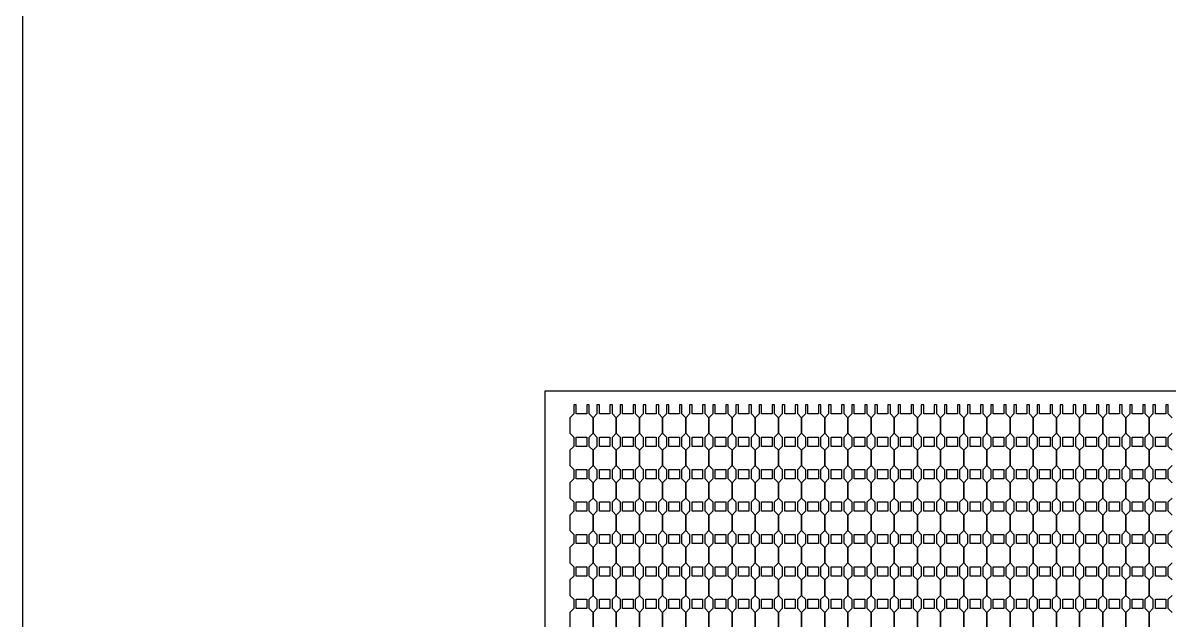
# Model space of a CAD drawing. Header units: millimetres. Extents: x 19106 to 24547, y 13072 to 17462.
# Drawn here: x 19106 to 19793, y 14914 to 15272 of the extents above; entities that cross this region are included whole.
import ezdxf

# ---------------------------------------------------------------- set-up
doc = ezdxf.new("R2010")
doc.units = ezdxf.units.MM
doc.header["$LTSCALE"] = 100
doc.header["$MEASUREMENT"] = 0
doc.layers.add('CUT', color=3, linetype='Continuous')
doc.layers.add('Default', color=7, linetype='Continuous')

msp = doc.modelspace()

# ---------------------------------------------------------------- linework, layer by layer
at = {"layer": 'CUT'}
for points in [[(19447.7, 14909.32), (19447.7, 14918.54), (19445.36, 14920.88), (19445.36, 14926.43), (19447.7, 14928.77), (19447.7, 14937.99), (19445.36, 14940.32), (19445.36, 14945.88), (19447.7, 14948.21), (19447.7, 14957.43), (19445.36, 14959.77), (19445.36, 14965.32), (19447.7, 14967.65), (19447.7, 14976.88), (19445.36, 14979.21), (19445.36, 14984.77), (19447.7, 14987.1), (19447.7, 14996.32), (19445.36, 14998.65), (19445.36, 15004.21), (19447.7, 15006.54), (19447.7, 15015.77), (19445.36, 15018.1), (19445.36, 15023.65), (19447.7, 15025.99), (19447.7, 15035.21), (19445.36, 15037.54), (19445.36, 15043.1), (19443.92, 15043.1), (19443.92, 15037.54), (19437.58, 15037.54), (19437.58, 15043.1), (19436.14, 15043.1), (19436.14, 15037.54), (19433.81, 15035.21), (19433.81, 15025.99), (19436.14, 15023.65), (19436.14, 15018.1), (19433.81, 15015.77), (19433.81, 15006.54), (19436.14, 15004.21), (19436.14, 14998.65), (19433.81, 14996.32), (19433.81, 14987.1), (19436.14, 14984.77), (19436.14, 14979.21), (19433.81, 14976.88), (19433.81, 14967.65), (19436.14, 14965.32), (19436.14, 14959.77), (19433.81, 14957.43), (19433.81, 14948.21), (19436.14, 14945.88), (19436.14, 14940.32), (19433.81, 14937.99), (19433.81, 14928.77), (19436.14, 14926.43), (19436.14, 14920.88), (19433.81, 14918.54), (19433.81, 14909.32)], [(19461.58, 14909.32), (19461.58, 14918.54), (19459.25, 14920.88), (19459.25, 14926.43), (19461.58, 14928.77), (19461.58, 14937.99), (19459.25, 14940.32), (19459.25, 14945.88), (19461.58, 14948.21), (19461.58, 14957.43), (19459.25, 14959.77), (19459.25, 14965.32), (19461.58, 14967.65), (19461.58, 14976.88), (19459.25, 14979.21), (19459.25, 14984.77), (19461.58, 14987.1), (19461.58, 14996.32), (19459.25, 14998.65), (19459.25, 15004.21), (19461.58, 15006.54), (19461.58, 15015.77), (19459.25, 15018.1), (19459.25, 15023.65), (19461.58, 15025.99), (19461.58, 15035.21), (19459.25, 15037.54), (19459.25, 15043.1), (19457.81, 15043.1), (19457.81, 15037.54), (19451.47, 15037.54), (19451.47, 15043.1), (19450.03, 15043.1), (19450.03, 15037.54), (19447.7, 15035.21), (19447.7, 15025.99), (19450.03, 15023.65), (19450.03, 15018.1), (19447.7, 15015.77), (19447.7, 15006.54), (19450.03, 15004.21), (19450.03, 14998.65), (19447.7, 14996.32), (19447.7, 14987.1), (19450.03, 14984.77), (19450.03, 14979.21), (19447.7, 14976.88), (19447.7, 14967.65), (19450.03, 14965.32), (19450.03, 14959.77), (19447.7, 14957.43), (19447.7, 14948.21), (19450.03, 14945.88), (19450.03, 14940.32), (19447.7, 14937.99), (19447.7, 14928.77), (19450.03, 14926.43), (19450.03, 14920.88), (19447.7, 14918.54), (19447.7, 14909.32)], [(19475.47, 14909.32), (19475.47, 14918.54), (19473.14, 14920.88), (19473.14, 14926.43), (19475.47, 14928.77), (19475.47, 14937.99), (19473.14, 14940.32), (19473.14, 14945.88), (19475.47, 14948.21), (19475.47, 14957.43), (19473.14, 14959.77), (19473.14, 14965.32), (19475.47, 14967.65), (19475.47, 14976.88), (19473.14, 14979.21), (19473.14, 14984.77), (19475.47, 14987.1), (19475.47, 14996.32), (19473.14, 14998.65), (19473.14, 15004.21), (19475.47, 15006.54), (19475.47, 15015.77), (19473.14, 15018.1), (19473.14, 15023.65), (19475.47, 15025.99), (19475.47, 15035.21), (19473.14, 15037.54), (19473.14, 15043.1), (19471.7, 15043.1), (19471.7, 15037.54), (19465.36, 15037.54), (19465.36, 15043.1), (19463.92, 15043.1), (19463.92, 15037.54), (19461.58, 15035.21), (19461.58, 15025.99), (19463.92, 15023.65), (19463.92, 15018.1), (19461.58, 15015.77), (19461.58, 15006.54), (19463.92, 15004.21), (19463.92, 14998.65), (19461.58, 14996.32), (19461.58, 14987.1), (19463.92, 14984.77), (19463.92, 14979.21), (19461.58, 14976.88), (19461.58, 14967.65), (19463.92, 14965.32), (19463.92, 14959.77), (19461.58, 14957.43), (19461.58, 14948.21), (19463.92, 14945.88), (19463.92, 14940.32), (19461.58, 14937.99), (19461.58, 14928.77), (19463.92, 14926.43), (19463.92, 14920.88), (19461.58, 14918.54), (19461.58, 14909.32)], [(19489.36, 14909.32), (19489.36, 14918.54), (19487.03, 14920.88), (19487.03, 14926.43), (19489.36, 14928.77), (19489.36, 14937.99), (19487.03, 14940.32), (19487.03, 14945.88), (19489.36, 14948.21), (19489.36, 14957.43), (19487.03, 14959.77), (19487.03, 14965.32), (19489.36, 14967.65), (19489.36, 14976.88), (19487.03, 14979.21), (19487.03, 14984.77), (19489.36, 14987.1), (19489.36, 14996.32), (19487.03, 14998.65), (19487.03, 15004.21), (19489.36, 15006.54), (19489.36, 15015.77), (19487.03, 15018.1), (19487.03, 15023.65), (19489.36, 15025.99), (19489.36, 15035.21), (19487.03, 15037.54), (19487.03, 15043.1), (19485.58, 15043.1), (19485.58, 15037.54), (19479.25, 15037.54), (19479.25, 15043.1), (19477.81, 15043.1), (19477.81, 15037.54), (19475.47, 15035.21), (19475.47, 15025.99), (19477.81, 15023.65), (19477.81, 15018.1), (19475.47, 15015.77), (19475.47, 15006.54), (19477.81, 15004.21), (19477.81, 14998.65), (19475.47, 14996.32), (19475.47, 14987.1), (19477.81, 14984.77), (19477.81, 14979.21), (19475.47, 14976.88), (19475.47, 14967.65), (19477.81, 14965.32), (19477.81, 14959.77), (19475.47, 14957.43), (19475.47, 14948.21), (19477.81, 14945.88), (19477.81, 14940.32), (19475.47, 14937.99), (19475.47, 14928.77), (19477.81, 14926.43), (19477.81, 14920.88), (19475.47, 14918.54), (19475.47, 14909.32)], [(19503.25, 14909.32), (19503.25, 14918.54), (19500.92, 14920.88), (19500.92, 14926.43), (19503.25, 14928.77), (19503.25, 14937.99), (19500.92, 14940.32), (19500.92, 14945.88), (19503.25, 14948.21), (19503.25, 14957.43), (19500.92, 14959.77), (19500.92, 14965.32), (19503.25, 14967.65), (19503.25, 14976.88), (19500.92, 14979.21), (19500.92, 14984.77), (19503.25, 14987.1), (19503.25, 14996.32), (19500.92, 14998.65), (19500.92, 15004.21), (19503.25, 15006.54), (19503.25, 15015.77), (19500.92, 15018.1), (19500.92, 15023.65), (19503.25, 15025.99), (19503.25, 15035.21), (19500.92, 15037.54), (19500.92, 15043.1), (19499.47, 15043.1), (19499.47, 15037.54), (19493.14, 15037.54), (19493.14, 15043.1), (19491.7, 15043.1), (19491.7, 15037.54), (19489.36, 15035.21), (19489.36, 15025.99), (19491.7, 15023.65), (19491.7, 15018.1), (19489.36, 15015.77), (19489.36, 15006.54), (19491.7, 15004.21), (19491.7, 14998.65), (19489.36, 14996.32), (19489.36, 14987.1), (19491.7, 14984.77), (19491.7, 14979.21), (19489.36, 14976.88), (19489.36, 14967.65), (19491.7, 14965.32), (19491.7, 14959.77), (19489.36, 14957.43), (19489.36, 14948.21), (19491.7, 14945.88), (19491.7, 14940.32), (19489.36, 14937.99), (19489.36, 14928.77), (19491.7, 14926.43), (19491.7, 14920.88), (19489.36, 14918.54), (19489.36, 14909.32)], [(19517.14, 14909.32), (19517.14, 14918.54), (19514.81, 14920.88), (19514.81, 14926.43), (19517.14, 14928.77), (19517.14, 14937.99), (19514.81, 14940.32), (19514.81, 14945.88), (19517.14, 14948.21), (19517.14, 14957.43), (19514.81, 14959.77), (19514.81, 14965.32), (19517.14, 14967.65), (19517.14, 14976.88), (19514.81, 14979.21), (19514.81, 14984.77), (19517.14, 14987.1), (19517.14, 14996.32), (19514.81, 14998.65), (19514.81, 15004.21), (19517.14, 15006.54), (19517.14, 15015.77), (19514.81, 15018.1), (19514.81, 15023.65), (19517.14, 15025.99), (19517.14, 15035.21), (19514.81, 15037.54), (19514.81, 15043.1), (19513.36, 15043.1), (19513.36, 15037.54), (19507.03, 15037.54), (19507.03, 15043.1), (19505.58, 15043.1), (19505.58, 15037.54), (19503.25, 15035.21), (19503.25, 15025.99), (19505.58, 15023.65), (19505.58, 15018.1), (19503.25, 15015.77), (19503.25, 15006.54), (19505.58, 15004.21), (19505.58, 14998.65), (19503.25, 14996.32), (19503.25, 14987.1), (19505.58, 14984.77), (19505.58, 14979.21), (19503.25, 14976.88), (19503.25, 14967.65), (19505.58, 14965.32), (19505.58, 14959.77), (19503.25, 14957.43), (19503.25, 14948.21), (19505.58, 14945.88), (19505.58, 14940.32), (19503.25, 14937.99), (19503.25, 14928.77), (19505.58, 14926.43), (19505.58, 14920.88), (19503.25, 14918.54), (19503.25, 14909.32)], [(19531.03, 14909.32), (19531.03, 14918.54), (19528.7, 14920.88), (19528.7, 14926.43), (19531.03, 14928.77), (19531.03, 14937.99), (19528.7, 14940.32), (19528.7, 14945.88), (19531.03, 14948.21), (19531.03, 14957.43), (19528.7, 14959.77), (19528.7, 14965.32), (19531.03, 14967.65), (19531.03, 14976.88), (19528.7, 14979.21), (19528.7, 14984.77), (19531.03, 14987.1), (19531.03, 14996.32), (19528.7, 14998.65), (19528.7, 15004.21), (19531.03, 15006.54), (19531.03, 15015.77), (19528.7, 15018.1), (19528.7, 15023.65), (19531.03, 15025.99), (19531.03, 15035.21), (19528.7, 15037.54), (19528.7, 15043.1), (19527.25, 15043.1), (19527.25, 15037.54), (19520.92, 15037.54), (19520.92, 15043.1), (19519.47, 15043.1), (19519.47, 15037.54), (19517.14, 15035.21), (19517.14, 15025.99), (19519.47, 15023.65), (19519.47, 15018.1), (19517.14, 15015.77), (19517.14, 15006.54), (19519.47, 15004.21), (19519.47, 14998.65), (19517.14, 14996.32), (19517.14, 14987.1), (19519.47, 14984.77), (19519.47, 14979.21), (19517.14, 14976.88), (19517.14, 14967.65), (19519.47, 14965.32), (19519.47, 14959.77), (19517.14, 14957.43), (19517.14, 14948.21), (19519.47, 14945.88), (19519.47, 14940.32), (19517.14, 14937.99), (19517.14, 14928.77), (19519.47, 14926.43), (19519.47, 14920.88), (19517.14, 14918.54), (19517.14, 14909.32)], [(19544.92, 14909.32), (19544.92, 14918.54), (19542.58, 14920.88), (19542.58, 14926.43), (19544.92, 14928.77), (19544.92, 14937.99), (19542.58, 14940.32), (19542.58, 14945.88), (19544.92, 14948.21), (19544.92, 14957.43), (19542.58, 14959.77), (19542.58, 14965.32), (19544.92, 14967.65), (19544.92, 14976.88), (19542.58, 14979.21), (19542.58, 14984.77), (19544.92, 14987.1), (19544.92, 14996.32), (19542.58, 14998.65), (19542.58, 15004.21), (19544.92, 15006.54), (19544.92, 15015.77), (19542.58, 15018.1), (19542.58, 15023.65), (19544.92, 15025.99), (19544.92, 15035.21), (19542.58, 15037.54), (19542.58, 15043.1), (19541.14, 15043.1), (19541.14, 15037.54), (19534.81, 15037.54), (19534.81, 15043.1), (19533.36, 15043.1), (19533.36, 15037.54), (19531.03, 15035.21), (19531.03, 15025.99), (19533.36, 15023.65), (19533.36, 15018.1), (19531.03, 15015.77), (19531.03, 15006.54), (19533.36, 15004.21), (19533.36, 14998.65), (19531.03, 14996.32), (19531.03, 14987.1), (19533.36, 14984.77), (19533.36, 14979.21), (19531.03, 14976.88), (19531.03, 14967.65), (19533.36, 14965.32), (19533.36, 14959.77), (19531.03, 14957.43), (19531.03, 14948.21), (19533.36, 14945.88), (19533.36, 14940.32), (19531.03, 14937.99), (19531.03, 14928.77), (19533.36, 14926.43), (19533.36, 14920.88), (19531.03, 14918.54), (19531.03, 14909.32)], [(19558.81, 14909.32), (19558.81, 14918.54), (19556.47, 14920.88), (19556.47, 14926.43), (19558.81, 14928.77), (19558.81, 14937.99), (19556.47, 14940.32), (19556.47, 14945.88), (19558.81, 14948.21), (19558.81, 14957.43), (19556.47, 14959.77), (19556.47, 14965.32), (19558.81, 14967.65), (19558.81, 14976.88), (19556.47, 14979.21), (19556.47, 14984.77), (19558.81, 14987.1), (19558.81, 14996.32), (19556.47, 14998.65), (19556.47, 15004.21), (19558.81, 15006.54), (19558.81, 15015.77), (19556.47, 15018.1), (19556.47, 15023.65), (19558.81, 15025.99), (19558.81, 15035.21), (19556.47, 15037.54), (19556.47, 15043.1), (19555.03, 15043.1), (19555.03, 15037.54), (19548.7, 15037.54), (19548.7, 15043.1), (19547.25, 15043.1), (19547.25, 15037.54), (19544.92, 15035.21), (19544.92, 15025.99), (19547.25, 15023.65), (19547.25, 15018.1), (19544.92, 15015.77), (19544.92, 15006.54), (19547.25, 15004.21), (19547.25, 14998.65), (19544.92, 14996.32), (19544.92, 14987.1), (19547.25, 14984.77), (19547.25, 14979.21), (19544.92, 14976.88), (19544.92, 14967.65), (19547.25, 14965.32), (19547.25, 14959.77), (19544.92, 14957.43), (19544.92, 14948.21), (19547.25, 14945.88), (19547.25, 14940.32), (19544.92, 14937.99), (19544.92, 14928.77), (19547.25, 14926.43), (19547.25, 14920.88), (19544.92, 14918.54), (19544.92, 14909.32)], [(19572.7, 14909.32), (19572.7, 14918.54), (19570.36, 14920.88), (19570.36, 14926.43), (19572.7, 14928.77), (19572.7, 14937.99), (19570.36, 14940.32), (19570.36, 14945.88), (19572.7, 14948.21), (19572.7, 14957.43), (19570.36, 14959.77), (19570.36, 14965.32), (19572.7, 14967.65), (19572.7, 14976.88), (19570.36, 14979.21), (19570.36, 14984.77), (19572.7, 14987.1), (19572.7, 14996.32), (19570.36, 14998.65), (19570.36, 15004.21), (19572.7, 15006.54), (19572.7, 15015.77), (19570.36, 15018.1), (19570.36, 15023.65), (19572.7, 15025.99), (19572.7, 15035.21), (19570.36, 15037.54), (19570.36, 15043.1), (19568.92, 15043.1), (19568.92, 15037.54), (19562.58, 15037.54), (19562.58, 15043.1), (19561.14, 15043.1), (19561.14, 15037.54), (19558.81, 15035.21), (19558.81, 15025.99), (19561.14, 15023.65), (19561.14, 15018.1), (19558.81, 15015.77), (19558.81, 15006.54), (19561.14, 15004.21), (19561.14, 14998.65), (19558.81, 14996.32), (19558.81, 14987.1), (19561.14, 14984.77), (19561.14, 14979.21), (19558.81, 14976.88), (19558.81, 14967.65), (19561.14, 14965.32), (19561.14, 14959.77), (19558.81, 14957.43), (19558.81, 14948.21), (19561.14, 14945.88), (19561.14, 14940.32), (19558.81, 14937.99), (19558.81, 14928.77), (19561.14, 14926.43), (19561.14, 14920.88), (19558.81, 14918.54), (19558.81, 14909.32)], [(19586.58, 14909.32), (19586.58, 14918.54), (19584.25, 14920.88), (19584.25, 14926.43), (19586.58, 14928.77), (19586.58, 14937.99), (19584.25, 14940.32), (19584.25, 14945.88), (19586.58, 14948.21), (19586.58, 14957.43), (19584.25, 14959.77), (19584.25, 14965.32), (19586.58, 14967.65), (19586.58, 14976.88), (19584.25, 14979.21), (19584.25, 14984.77), (19586.58, 14987.1), (19586.58, 14996.32), (19584.25, 14998.65), (19584.25, 15004.21), (19586.58, 15006.54), (19586.58, 15015.77), (19584.25, 15018.1), (19584.25, 15023.65), (19586.58, 15025.99), (19586.58, 15035.21), (19584.25, 15037.54), (19584.25, 15043.1), (19582.81, 15043.1), (19582.81, 15037.54), (19576.47, 15037.54), (19576.47, 15043.1), (19575.03, 15043.1), (19575.03, 15037.54), (19572.7, 15035.21), (19572.7, 15025.99), (19575.03, 15023.65), (19575.03, 15018.1), (19572.7, 15015.77), (19572.7, 15006.54), (19575.03, 15004.21), (19575.03, 14998.65), (19572.7, 14996.32), (19572.7, 14987.1), (19575.03, 14984.77), (19575.03, 14979.21), (19572.7, 14976.88), (19572.7, 14967.65), (19575.03, 14965.32), (19575.03, 14959.77), (19572.7, 14957.43), (19572.7, 14948.21), (19575.03, 14945.88), (19575.03, 14940.32), (19572.7, 14937.99), (19572.7, 14928.77), (19575.03, 14926.43), (19575.03, 14920.88), (19572.7, 14918.54), (19572.7, 14909.32)], [(19600.47, 14909.32), (19600.47, 14918.54), (19598.14, 14920.88), (19598.14, 14926.43), (19600.47, 14928.77), (19600.47, 14937.99), (19598.14, 14940.32), (19598.14, 14945.88), (19600.47, 14948.21), (19600.47, 14957.43), (19598.14, 14959.77), (19598.14, 14965.32), (19600.47, 14967.65), (19600.47, 14976.88), (19598.14, 14979.21), (19598.14, 14984.77), (19600.47, 14987.1), (19600.47, 14996.32), (19598.14, 14998.65), (19598.14, 15004.21), (19600.47, 15006.54), (19600.47, 15015.77), (19598.14, 15018.1), (19598.14, 15023.65), (19600.47, 15025.99), (19600.47, 15035.21), (19598.14, 15037.54), (19598.14, 15043.1), (19596.7, 15043.1), (19596.7, 15037.54), (19590.36, 15037.54), (19590.36, 15043.1), (19588.92, 15043.1), (19588.92, 15037.54), (19586.58, 15035.21), (19586.58, 15025.99), (19588.92, 15023.65), (19588.92, 15018.1), (19586.58, 15015.77), (19586.58, 15006.54), (19588.92, 15004.21), (19588.92, 14998.65), (19586.58, 14996.32), (19586.58, 14987.1), (19588.92, 14984.77), (19588.92, 14979.21), (19586.58, 14976.88), (19586.58, 14967.65), (19588.92, 14965.32), (19588.92, 14959.77), (19586.58, 14957.43), (19586.58, 14948.21), (19588.92, 14945.88), (19588.92, 14940.32), (19586.58, 14937.99), (19586.58, 14928.77), (19588.92, 14926.43), (19588.92, 14920.88), (19586.58, 14918.54), (19586.58, 14909.32)], [(19614.36, 14909.32), (19614.36, 14918.54), (19612.03, 14920.88), (19612.03, 14926.43), (19614.36, 14928.77), (19614.36, 14937.99), (19612.03, 14940.32), (19612.03, 14945.88), (19614.36, 14948.21), (19614.36, 14957.43), (19612.03, 14959.77), (19612.03, 14965.32), (19614.36, 14967.65), (19614.36, 14976.88), (19612.03, 14979.21), (19612.03, 14984.77), (19614.36, 14987.1), (19614.36, 14996.32), (19612.03, 14998.65), (19612.03, 15004.21), (19614.36, 15006.54), (19614.36, 15015.77), (19612.03, 15018.1), (19612.03, 15023.65), (19614.36, 15025.99), (19614.36, 15035.21), (19612.03, 15037.54), (19612.03, 15043.1), (19610.58, 15043.1), (19610.58, 15037.54), (19604.25, 15037.54), (19604.25, 15043.1), (19602.81, 15043.1), (19602.81, 15037.54), (19600.47, 15035.21), (19600.47, 15025.99), (19602.81, 15023.65), (19602.81, 15018.1), (19600.47, 15015.77), (19600.47, 15006.54), (19602.81, 15004.21), (19602.81, 14998.65), (19600.47, 14996.32), (19600.47, 14987.1), (19602.81, 14984.77), (19602.81, 14979.21), (19600.47, 14976.88), (19600.47, 14967.65), (19602.81, 14965.32), (19602.81, 14959.77), (19600.47, 14957.43), (19600.47, 14948.21), (19602.81, 14945.88), (19602.81, 14940.32), (19600.47, 14937.99), (19600.47, 14928.77), (19602.81, 14926.43), (19602.81, 14920.88), (19600.47, 14918.54), (19600.47, 14909.32)], [(19628.25, 14909.32), (19628.25, 14918.54), (19625.92, 14920.88), (19625.92, 14926.43), (19628.25, 14928.77), (19628.25, 14937.99), (19625.92, 14940.32), (19625.92, 14945.88), (19628.25, 14948.21), (19628.25, 14957.43), (19625.92, 14959.77), (19625.92, 14965.32), (19628.25, 14967.65), (19628.25, 14976.88), (19625.92, 14979.21), (19625.92, 14984.77), (19628.25, 14987.1), (19628.25, 14996.32), (19625.92, 14998.65), (19625.92, 15004.21), (19628.25, 15006.54), (19628.25, 15015.77), (19625.92, 15018.1), (19625.92, 15023.65), (19628.25, 15025.99), (19628.25, 15035.21), (19625.92, 15037.54), (19625.92, 15043.1), (19624.47, 15043.1), (19624.47, 15037.54), (19618.14, 15037.54), (19618.14, 15043.1), (19616.7, 15043.1), (19616.7, 15037.54), (19614.36, 15035.21), (19614.36, 15025.99), (19616.7, 15023.65), (19616.7, 15018.1), (19614.36, 15015.77), (19614.36, 15006.54), (19616.7, 15004.21), (19616.7, 14998.65), (19614.36, 14996.32), (19614.36, 14987.1), (19616.7, 14984.77), (19616.7, 14979.21), (19614.36, 14976.88), (19614.36, 14967.65), (19616.7, 14965.32), (19616.7, 14959.77), (19614.36, 14957.43), (19614.36, 14948.21), (19616.7, 14945.88), (19616.7, 14940.32), (19614.36, 14937.99), (19614.36, 14928.77), (19616.7, 14926.43), (19616.7, 14920.88), (19614.36, 14918.54), (19614.36, 14909.32)], [(19642.14, 14909.32), (19642.14, 14918.54), (19639.81, 14920.88), (19639.81, 14926.43), (19642.14, 14928.77), (19642.14, 14937.99), (19639.81, 14940.32), (19639.81, 14945.88), (19642.14, 14948.21), (19642.14, 14957.43), (19639.81, 14959.77), (19639.81, 14965.32), (19642.14, 14967.65), (19642.14, 14976.88), (19639.81, 14979.21), (19639.81, 14984.77), (19642.14, 14987.1), (19642.14, 14996.32), (19639.81, 14998.65), (19639.81, 15004.21), (19642.14, 15006.54), (19642.14, 15015.77), (19639.81, 15018.1), (19639.81, 15023.65), (19642.14, 15025.99), (19642.14, 15035.21), (19639.81, 15037.54), (19639.81, 15043.1), (19638.36, 15043.1), (19638.36, 15037.54), (19632.03, 15037.54), (19632.03, 15043.1), (19630.58, 15043.1), (19630.58, 15037.54), (19628.25, 15035.21), (19628.25, 15025.99), (19630.58, 15023.65), (19630.58, 15018.1), (19628.25, 15015.77), (19628.25, 15006.54), (19630.58, 15004.21), (19630.58, 14998.65), (19628.25, 14996.32), (19628.25, 14987.1), (19630.58, 14984.77), (19630.58, 14979.21), (19628.25, 14976.88), (19628.25, 14967.65), (19630.58, 14965.32), (19630.58, 14959.77), (19628.25, 14957.43), (19628.25, 14948.21), (19630.58, 14945.88), (19630.58, 14940.32), (19628.25, 14937.99), (19628.25, 14928.77), (19630.58, 14926.43), (19630.58, 14920.88), (19628.25, 14918.54), (19628.25, 14909.32)], [(19656.03, 14909.32), (19656.03, 14918.54), (19653.7, 14920.88), (19653.7, 14926.43), (19656.03, 14928.77), (19656.03, 14937.99), (19653.7, 14940.32), (19653.7, 14945.88), (19656.03, 14948.21), (19656.03, 14957.43), (19653.7, 14959.77), (19653.7, 14965.32), (19656.03, 14967.65), (19656.03, 14976.88), (19653.7, 14979.21), (19653.7, 14984.77), (19656.03, 14987.1), (19656.03, 14996.32), (19653.7, 14998.65), (19653.7, 15004.21), (19656.03, 15006.54), (19656.03, 15015.77), (19653.7, 15018.1), (19653.7, 15023.65), (19656.03, 15025.99), (19656.03, 15035.21), (19653.7, 15037.54), (19653.7, 15043.1), (19652.25, 15043.1), (19652.25, 15037.54), (19645.92, 15037.54), (19645.92, 15043.1), (19644.47, 15043.1), (19644.47, 15037.54), (19642.14, 15035.21), (19642.14, 15025.99), (19644.47, 15023.65), (19644.47, 15018.1), (19642.14, 15015.77), (19642.14, 15006.54), (19644.47, 15004.21), (19644.47, 14998.65), (19642.14, 14996.32), (19642.14, 14987.1), (19644.47, 14984.77), (19644.47, 14979.21), (19642.14, 14976.88), (19642.14, 14967.65), (19644.47, 14965.32), (19644.47, 14959.77), (19642.14, 14957.43), (19642.14, 14948.21), (19644.47, 14945.88), (19644.47, 14940.32), (19642.14, 14937.99), (19642.14, 14928.77), (19644.47, 14926.43), (19644.47, 14920.88), (19642.14, 14918.54), (19642.14, 14909.32)], [(19669.92, 14909.32), (19669.92, 14918.54), (19667.58, 14920.88), (19667.58, 14926.43), (19669.92, 14928.77), (19669.92, 14937.99), (19667.58, 14940.32), (19667.58, 14945.88), (19669.92, 14948.21), (19669.92, 14957.43), (19667.58, 14959.77), (19667.58, 14965.32), (19669.92, 14967.65), (19669.92, 14976.88), (19667.58, 14979.21), (19667.58, 14984.77), (19669.92, 14987.1), (19669.92, 14996.32), (19667.58, 14998.65), (19667.58, 15004.21), (19669.92, 15006.54), (19669.92, 15015.77), (19667.58, 15018.1), (19667.58, 15023.65), (19669.92, 15025.99), (19669.92, 15035.21), (19667.58, 15037.54), (19667.58, 15043.1), (19666.14, 15043.1), (19666.14, 15037.54), (19659.81, 15037.54), (19659.81, 15043.1), (19658.36, 15043.1), (19658.36, 15037.54), (19656.03, 15035.21), (19656.03, 15025.99), (19658.36, 15023.65), (19658.36, 15018.1), (19656.03, 15015.77), (19656.03, 15006.54), (19658.36, 15004.21), (19658.36, 14998.65), (19656.03, 14996.32), (19656.03, 14987.1), (19658.36, 14984.77), (19658.36, 14979.21), (19656.03, 14976.88), (19656.03, 14967.65), (19658.36, 14965.32), (19658.36, 14959.77), (19656.03, 14957.43), (19656.03, 14948.21), (19658.36, 14945.88), (19658.36, 14940.32), (19656.03, 14937.99), (19656.03, 14928.77), (19658.36, 14926.43), (19658.36, 14920.88), (19656.03, 14918.54), (19656.03, 14909.32)], [(19683.81, 14909.32), (19683.81, 14918.54), (19681.47, 14920.88), (19681.47, 14926.43), (19683.81, 14928.77), (19683.81, 14937.99), (19681.47, 14940.32), (19681.47, 14945.88), (19683.81, 14948.21), (19683.81, 14957.43), (19681.47, 14959.77), (19681.47, 14965.32), (19683.81, 14967.65), (19683.81, 14976.88), (19681.47, 14979.21), (19681.47, 14984.77), (19683.81, 14987.1), (19683.81, 14996.32), (19681.47, 14998.65), (19681.47, 15004.21), (19683.81, 15006.54), (19683.81, 15015.77), (19681.47, 15018.1), (19681.47, 15023.65), (19683.81, 15025.99), (19683.81, 15035.21), (19681.47, 15037.54), (19681.47, 15043.1), (19680.03, 15043.1), (19680.03, 15037.54), (19673.7, 15037.54), (19673.7, 15043.1), (19672.25, 15043.1), (19672.25, 15037.54), (19669.92, 15035.21), (19669.92, 15025.99), (19672.25, 15023.65), (19672.25, 15018.1), (19669.92, 15015.77), (19669.92, 15006.54), (19672.25, 15004.21), (19672.25, 14998.65), (19669.92, 14996.32), (19669.92, 14987.1), (19672.25, 14984.77), (19672.25, 14979.21), (19669.92, 14976.88), (19669.92, 14967.65), (19672.25, 14965.32), (19672.25, 14959.77), (19669.92, 14957.43), (19669.92, 14948.21), (19672.25, 14945.88), (19672.25, 14940.32), (19669.92, 14937.99), (19669.92, 14928.77), (19672.25, 14926.43), (19672.25, 14920.88), (19669.92, 14918.54), (19669.92, 14909.32)], [(19697.7, 14909.32), (19697.7, 14918.54), (19695.36, 14920.88), (19695.36, 14926.43), (19697.7, 14928.77), (19697.7, 14937.99), (19695.36, 14940.32), (19695.36, 14945.88), (19697.7, 14948.21), (19697.7, 14957.43), (19695.36, 14959.77), (19695.36, 14965.32), (19697.7, 14967.65), (19697.7, 14976.88), (19695.36, 14979.21), (19695.36, 14984.77), (19697.7, 14987.1), (19697.7, 14996.32), (19695.36, 14998.65), (19695.36, 15004.21), (19697.7, 15006.54), (19697.7, 15015.77), (19695.36, 15018.1), (19695.36, 15023.65), (19697.7, 15025.99), (19697.7, 15035.21), (19695.36, 15037.54), (19695.36, 15043.1), (19693.92, 15043.1), (19693.92, 15037.54), (19687.58, 15037.54), (19687.58, 15043.1), (19686.14, 15043.1), (19686.14, 15037.54), (19683.81, 15035.21), (19683.81, 15025.99), (19686.14, 15023.65), (19686.14, 15018.1), (19683.81, 15015.77), (19683.81, 15006.54), (19686.14, 15004.21), (19686.14, 14998.65), (19683.81, 14996.32), (19683.81, 14987.1), (19686.14, 14984.77), (19686.14, 14979.21), (19683.81, 14976.88), (19683.81, 14967.65), (19686.14, 14965.32), (19686.14, 14959.77), (19683.81, 14957.43), (19683.81, 14948.21), (19686.14, 14945.88), (19686.14, 14940.32), (19683.81, 14937.99), (19683.81, 14928.77), (19686.14, 14926.43), (19686.14, 14920.88), (19683.81, 14918.54), (19683.81, 14909.32)], [(19711.58, 14909.32), (19711.58, 14918.54), (19709.25, 14920.88), (19709.25, 14926.43), (19711.58, 14928.77), (19711.58, 14937.99), (19709.25, 14940.32), (19709.25, 14945.88), (19711.58, 14948.21), (19711.58, 14957.43), (19709.25, 14959.77), (19709.25, 14965.32), (19711.58, 14967.65), (19711.58, 14976.88), (19709.25, 14979.21), (19709.25, 14984.77), (19711.58, 14987.1), (19711.58, 14996.32), (19709.25, 14998.65), (19709.25, 15004.21), (19711.58, 15006.54), (19711.58, 15015.77), (19709.25, 15018.1), (19709.25, 15023.65), (19711.58, 15025.99), (19711.58, 15035.21), (19709.25, 15037.54), (19709.25, 15043.1), (19707.81, 15043.1), (19707.81, 15037.54), (19701.47, 15037.54), (19701.47, 15043.1), (19700.03, 15043.1), (19700.03, 15037.54), (19697.7, 15035.21), (19697.7, 15025.99), (19700.03, 15023.65), (19700.03, 15018.1), (19697.7, 15015.77), (19697.7, 15006.54), (19700.03, 15004.21), (19700.03, 14998.65), (19697.7, 14996.32), (19697.7, 14987.1), (19700.03, 14984.77), (19700.03, 14979.21), (19697.7, 14976.88), (19697.7, 14967.65), (19700.03, 14965.32), (19700.03, 14959.77), (19697.7, 14957.43), (19697.7, 14948.21), (19700.03, 14945.88), (19700.03, 14940.32), (19697.7, 14937.99), (19697.7, 14928.77), (19700.03, 14926.43), (19700.03, 14920.88), (19697.7, 14918.54), (19697.7, 14909.32)], [(19725.47, 14909.32), (19725.47, 14918.54), (19723.14, 14920.88), (19723.14, 14926.43), (19725.47, 14928.77), (19725.47, 14937.99), (19723.14, 14940.32), (19723.14, 14945.88), (19725.47, 14948.21), (19725.47, 14957.43), (19723.14, 14959.77), (19723.14, 14965.32), (19725.47, 14967.65), (19725.47, 14976.88), (19723.14, 14979.21), (19723.14, 14984.77), (19725.47, 14987.1), (19725.47, 14996.32), (19723.14, 14998.65), (19723.14, 15004.21), (19725.47, 15006.54), (19725.47, 15015.77), (19723.14, 15018.1), (19723.14, 15023.65), (19725.47, 15025.99), (19725.47, 15035.21), (19723.14, 15037.54), (19723.14, 15043.1), (19721.7, 15043.1), (19721.7, 15037.54), (19715.36, 15037.54), (19715.36, 15043.1), (19713.92, 15043.1), (19713.92, 15037.54), (19711.58, 15035.21), (19711.58, 15025.99), (19713.92, 15023.65), (19713.92, 15018.1), (19711.58, 15015.77), (19711.58, 15006.54), (19713.92, 15004.21), (19713.92, 14998.65), (19711.58, 14996.32), (19711.58, 14987.1), (19713.92, 14984.77), (19713.92, 14979.21), (19711.58, 14976.88), (19711.58, 14967.65), (19713.92, 14965.32), (19713.92, 14959.77), (19711.58, 14957.43), (19711.58, 14948.21), (19713.92, 14945.88), (19713.92, 14940.32), (19711.58, 14937.99), (19711.58, 14928.77), (19713.92, 14926.43), (19713.92, 14920.88), (19711.58, 14918.54), (19711.58, 14909.32)], [(19739.36, 14909.32), (19739.36, 14918.54), (19737.03, 14920.88), (19737.03, 14926.43), (19739.36, 14928.77), (19739.36, 14937.99), (19737.03, 14940.32), (19737.03, 14945.88), (19739.36, 14948.21), (19739.36, 14957.43), (19737.03, 14959.77), (19737.03, 14965.32), (19739.36, 14967.65), (19739.36, 14976.88), (19737.03, 14979.21), (19737.03, 14984.77), (19739.36, 14987.1), (19739.36, 14996.32), (19737.03, 14998.65), (19737.03, 15004.21), (19739.36, 15006.54), (19739.36, 15015.77), (19737.03, 15018.1), (19737.03, 15023.65), (19739.36, 15025.99), (19739.36, 15035.21), (19737.03, 15037.54), (19737.03, 15043.1), (19735.58, 15043.1), (19735.58, 15037.54), (19729.25, 15037.54), (19729.25, 15043.1), (19727.81, 15043.1), (19727.81, 15037.54), (19725.47, 15035.21), (19725.47, 15025.99), (19727.81, 15023.65), (19727.81, 15018.1), (19725.47, 15015.77), (19725.47, 15006.54), (19727.81, 15004.21), (19727.81, 14998.65), (19725.47, 14996.32), (19725.47, 14987.1), (19727.81, 14984.77), (19727.81, 14979.21), (19725.47, 14976.88), (19725.47, 14967.65), (19727.81, 14965.32), (19727.81, 14959.77), (19725.47, 14957.43), (19725.47, 14948.21), (19727.81, 14945.88), (19727.81, 14940.32), (19725.47, 14937.99), (19725.47, 14928.77), (19727.81, 14926.43), (19727.81, 14920.88), (19725.47, 14918.54), (19725.47, 14909.32)], [(19753.25, 14909.32), (19753.25, 14918.54), (19750.92, 14920.88), (19750.92, 14926.43), (19753.25, 14928.77), (19753.25, 14937.99), (19750.92, 14940.32), (19750.92, 14945.88), (19753.25, 14948.21), (19753.25, 14957.43), (19750.92, 14959.77), (19750.92, 14965.32), (19753.25, 14967.65), (19753.25, 14976.88), (19750.92, 14979.21), (19750.92, 14984.77), (19753.25, 14987.1), (19753.25, 14996.32), (19750.92, 14998.65), (19750.92, 15004.21), (19753.25, 15006.54), (19753.25, 15015.77), (19750.92, 15018.1), (19750.92, 15023.65), (19753.25, 15025.99), (19753.25, 15035.21), (19750.92, 15037.54), (19750.92, 15043.1), (19749.47, 15043.1), (19749.47, 15037.54), (19743.14, 15037.54), (19743.14, 15043.1), (19741.7, 15043.1), (19741.7, 15037.54), (19739.36, 15035.21), (19739.36, 15025.99), (19741.7, 15023.65), (19741.7, 15018.1), (19739.36, 15015.77), (19739.36, 15006.54), (19741.7, 15004.21), (19741.7, 14998.65), (19739.36, 14996.32), (19739.36, 14987.1), (19741.7, 14984.77), (19741.7, 14979.21), (19739.36, 14976.88), (19739.36, 14967.65), (19741.7, 14965.32), (19741.7, 14959.77), (19739.36, 14957.43), (19739.36, 14948.21), (19741.7, 14945.88), (19741.7, 14940.32), (19739.36, 14937.99), (19739.36, 14928.77), (19741.7, 14926.43), (19741.7, 14920.88), (19739.36, 14918.54), (19739.36, 14909.32)], [(19767.14, 14909.32), (19767.14, 14918.54), (19764.81, 14920.88), (19764.81, 14926.43), (19767.14, 14928.77), (19767.14, 14937.99), (19764.81, 14940.32), (19764.81, 14945.88), (19767.14, 14948.21), (19767.14, 14957.43), (19764.81, 14959.77), (19764.81, 14965.32), (19767.14, 14967.65), (19767.14, 14976.88), (19764.81, 14979.21), (19764.81, 14984.77), (19767.14, 14987.1), (19767.14, 14996.32), (19764.81, 14998.65), (19764.81, 15004.21), (19767.14, 15006.54), (19767.14, 15015.77), (19764.81, 15018.1), (19764.81, 15023.65), (19767.14, 15025.99), (19767.14, 15035.21), (19764.81, 15037.54), (19764.81, 15043.1), (19763.36, 15043.1), (19763.36, 15037.54), (19757.03, 15037.54), (19757.03, 15043.1), (19755.58, 15043.1), (19755.58, 15037.54), (19753.25, 15035.21), (19753.25, 15025.99), (19755.58, 15023.65), (19755.58, 15018.1), (19753.25, 15015.77), (19753.25, 15006.54), (19755.58, 15004.21), (19755.58, 14998.65), (19753.25, 14996.32), (19753.25, 14987.1), (19755.58, 14984.77), (19755.58, 14979.21), (19753.25, 14976.88), (19753.25, 14967.65), (19755.58, 14965.32), (19755.58, 14959.77), (19753.25, 14957.43), (19753.25, 14948.21), (19755.58, 14945.88), (19755.58, 14940.32), (19753.25, 14937.99), (19753.25, 14928.77), (19755.58, 14926.43), (19755.58, 14920.88), (19753.25, 14918.54), (19753.25, 14909.32)], [(19781.03, 14909.32), (19781.03, 14918.54), (19778.7, 14920.88), (19778.7, 14926.43), (19781.03, 14928.77), (19781.03, 14937.99), (19778.7, 14940.32), (19778.7, 14945.88), (19781.03, 14948.21), (19781.03, 14957.43), (19778.7, 14959.77), (19778.7, 14965.32), (19781.03, 14967.65), (19781.03, 14976.88), (19778.7, 14979.21), (19778.7, 14984.77), (19781.03, 14987.1), (19781.03, 14996.32), (19778.7, 14998.65), (19778.7, 15004.21), (19781.03, 15006.54), (19781.03, 15015.77), (19778.7, 15018.1), (19778.7, 15023.65), (19781.03, 15025.99), (19781.03, 15035.21), (19778.7, 15037.54), (19778.7, 15043.1), (19777.25, 15043.1), (19777.25, 15037.54), (19770.92, 15037.54), (19770.92, 15043.1), (19769.47, 15043.1), (19769.47, 15037.54), (19767.14, 15035.21), (19767.14, 15025.99), (19769.47, 15023.65), (19769.47, 15018.1), (19767.14, 15015.77), (19767.14, 15006.54), (19769.47, 15004.21), (19769.47, 14998.65), (19767.14, 14996.32), (19767.14, 14987.1), (19769.47, 14984.77), (19769.47, 14979.21), (19767.14, 14976.88), (19767.14, 14967.65), (19769.47, 14965.32), (19769.47, 14959.77), (19767.14, 14957.43), (19767.14, 14948.21), (19769.47, 14945.88), (19769.47, 14940.32), (19767.14, 14937.99), (19767.14, 14928.77), (19769.47, 14926.43), (19769.47, 14920.88), (19767.14, 14918.54), (19767.14, 14909.32)], [(19794.92, 15035.21), (19792.58, 15037.54), (19792.58, 15043.1), (19791.14, 15043.1), (19791.14, 15037.54), (19784.81, 15037.54), (19784.81, 15043.1), (19783.36, 15043.1), (19783.36, 15037.54), (19781.03, 15035.21), (19781.03, 15025.99), (19783.36, 15023.65), (19783.36, 15018.1), (19781.03, 15015.77), (19781.03, 15006.54), (19783.36, 15004.21), (19783.36, 14998.65), (19781.03, 14996.32), (19781.03, 14987.1), (19783.36, 14984.77), (19783.36, 14979.21), (19781.03, 14976.88), (19781.03, 14967.65), (19783.36, 14965.32), (19783.36, 14959.77), (19781.03, 14957.43), (19781.03, 14948.21), (19783.36, 14945.88), (19783.36, 14940.32), (19781.03, 14937.99), (19781.03, 14928.77), (19783.36, 14926.43), (19783.36, 14920.88), (19781.03, 14918.54), (19781.03, 14909.32)], [(19437.58, 15018.1), (19437.58, 15023.65), (19443.92, 15023.65), (19443.92, 15018.1), (19437.58, 15018.1)], [(19451.47, 15018.1), (19451.47, 15023.65), (19457.81, 15023.65), (19457.81, 15018.1), (19451.47, 15018.1)], [(19465.36, 15018.1), (19465.36, 15023.65), (19471.7, 15023.65), (19471.7, 15018.1), (19465.36, 15018.1)], [(19479.25, 15018.1), (19479.25, 15023.65), (19485.58, 15023.65), (19485.58, 15018.1), (19479.25, 15018.1)], [(19493.14, 15018.1), (19493.14, 15023.65), (19499.47, 15023.65), (19499.47, 15018.1), (19493.14, 15018.1)], [(19507.03, 15018.1), (19507.03, 15023.65), (19513.36, 15023.65), (19513.36, 15018.1), (19507.03, 15018.1)], [(19520.92, 15018.1), (19520.92, 15023.65), (19527.25, 15023.65), (19527.25, 15018.1), (19520.92, 15018.1)], [(19534.81, 15018.1), (19534.81, 15023.65), (19541.14, 15023.65), (19541.14, 15018.1), (19534.81, 15018.1)], [(19548.7, 15018.1), (19548.7, 15023.65), (19555.03, 15023.65), (19555.03, 15018.1), (19548.7, 15018.1)], [(19562.58, 15018.1), (19562.58, 15023.65), (19568.92, 15023.65), (19568.92, 15018.1), (19562.58, 15018.1)], [(19576.47, 15018.1), (19576.47, 15023.65), (19582.81, 15023.65), (19582.81, 15018.1), (19576.47, 15018.1)], [(19590.36, 15018.1), (19590.36, 15023.65), (19596.7, 15023.65), (19596.7, 15018.1), (19590.36, 15018.1)], [(19604.25, 15018.1), (19604.25, 15023.65), (19610.58, 15023.65), (19610.58, 15018.1), (19604.25, 15018.1)], [(19618.14, 15018.1), (19618.14, 15023.65), (19624.47, 15023.65), (19624.47, 15018.1), (19618.14, 15018.1)], [(19632.03, 15018.1), (19632.03, 15023.65), (19638.36, 15023.65), (19638.36, 15018.1), (19632.03, 15018.1)], [(19645.92, 15018.1), (19645.92, 15023.65), (19652.25, 15023.65), (19652.25, 15018.1), (19645.92, 15018.1)], [(19659.81, 15018.1), (19659.81, 15023.65), (19666.14, 15023.65), (19666.14, 15018.1), (19659.81, 15018.1)], [(19673.7, 15018.1), (19673.7, 15023.65), (19680.03, 15023.65), (19680.03, 15018.1), (19673.7, 15018.1)], [(19687.58, 15018.1), (19687.58, 15023.65), (19693.92, 15023.65), (19693.92, 15018.1), (19687.58, 15018.1)], [(19701.47, 15018.1), (19701.47, 15023.65), (19707.81, 15023.65), (19707.81, 15018.1), (19701.47, 15018.1)], [(19715.36, 15018.1), (19715.36, 15023.65), (19721.7, 15023.65), (19721.7, 15018.1), (19715.36, 15018.1)], [(19729.25, 15018.1), (19729.25, 15023.65), (19735.58, 15023.65), (19735.58, 15018.1), (19729.25, 15018.1)], [(19743.14, 15018.1), (19743.14, 15023.65), (19749.47, 15023.65), (19749.47, 15018.1), (19743.14, 15018.1)], [(19757.03, 15018.1), (19757.03, 15023.65), (19763.36, 15023.65), (19763.36, 15018.1), (19757.03, 15018.1)], [(19770.92, 15018.1), (19770.92, 15023.65), (19777.25, 15023.65), (19777.25, 15018.1), (19770.92, 15018.1)], [(19784.81, 15018.1), (19784.81, 15023.65), (19791.14, 15023.65), (19791.14, 15018.1), (19784.81, 15018.1)], [(19794.92, 15015.77), (19792.58, 15018.1), (19792.58, 15023.65), (19794.92, 15025.99)], [(19437.58, 14998.65), (19437.58, 15004.21), (19443.92, 15004.21), (19443.92, 14998.65), (19437.58, 14998.65)], [(19451.47, 14998.65), (19451.47, 15004.21), (19457.81, 15004.21), (19457.81, 14998.65), (19451.47, 14998.65)], [(19465.36, 14998.65), (19465.36, 15004.21), (19471.7, 15004.21), (19471.7, 14998.65), (19465.36, 14998.65)], [(19479.25, 14998.65), (19479.25, 15004.21), (19485.58, 15004.21), (19485.58, 14998.65), (19479.25, 14998.65)], [(19493.14, 14998.65), (19493.14, 15004.21), (19499.47, 15004.21), (19499.47, 14998.65), (19493.14, 14998.65)], [(19507.03, 14998.65), (19507.03, 15004.21), (19513.36, 15004.21), (19513.36, 14998.65), (19507.03, 14998.65)], [(19520.92, 14998.65), (19520.92, 15004.21), (19527.25, 15004.21), (19527.25, 14998.65), (19520.92, 14998.65)], [(19534.81, 14998.65), (19534.81, 15004.21), (19541.14, 15004.21), (19541.14, 14998.65), (19534.81, 14998.65)], [(19548.7, 14998.65), (19548.7, 15004.21), (19555.03, 15004.21), (19555.03, 14998.65), (19548.7, 14998.65)], [(19562.58, 14998.65), (19562.58, 15004.21), (19568.92, 15004.21), (19568.92, 14998.65), (19562.58, 14998.65)], [(19576.47, 14998.65), (19576.47, 15004.21), (19582.81, 15004.21), (19582.81, 14998.65), (19576.47, 14998.65)], [(19590.36, 14998.65), (19590.36, 15004.21), (19596.7, 15004.21), (19596.7, 14998.65), (19590.36, 14998.65)], [(19604.25, 14998.65), (19604.25, 15004.21), (19610.58, 15004.21), (19610.58, 14998.65), (19604.25, 14998.65)], [(19618.14, 14998.65), (19618.14, 15004.21), (19624.47, 15004.21), (19624.47, 14998.65), (19618.14, 14998.65)], [(19632.03, 14998.65), (19632.03, 15004.21), (19638.36, 15004.21), (19638.36, 14998.65), (19632.03, 14998.65)], [(19645.92, 14998.65), (19645.92, 15004.21), (19652.25, 15004.21), (19652.25, 14998.65), (19645.92, 14998.65)], [(19659.81, 14998.65), (19659.81, 15004.21), (19666.14, 15004.21), (19666.14, 14998.65), (19659.81, 14998.65)], [(19673.7, 14998.65), (19673.7, 15004.21), (19680.03, 15004.21), (19680.03, 14998.65), (19673.7, 14998.65)], [(19687.58, 14998.65), (19687.58, 15004.21), (19693.92, 15004.21), (19693.92, 14998.65), (19687.58, 14998.65)], [(19701.47, 14998.65), (19701.47, 15004.21), (19707.81, 15004.21), (19707.81, 14998.65), (19701.47, 14998.65)], [(19715.36, 14998.65), (19715.36, 15004.21), (19721.7, 15004.21), (19721.7, 14998.65), (19715.36, 14998.65)], [(19729.25, 14998.65), (19729.25, 15004.21), (19735.58, 15004.21), (19735.58, 14998.65), (19729.25, 14998.65)], [(19743.14, 14998.65), (19743.14, 15004.21), (19749.47, 15004.21), (19749.47, 14998.65), (19743.14, 14998.65)], [(19757.03, 14998.65), (19757.03, 15004.21), (19763.36, 15004.21), (19763.36, 14998.65), (19757.03, 14998.65)], [(19770.92, 14998.65), (19770.92, 15004.21), (19777.25, 15004.21), (19777.25, 14998.65), (19770.92, 14998.65)], [(19784.81, 14998.65), (19784.81, 15004.21), (19791.14, 15004.21), (19791.14, 14998.65), (19784.81, 14998.65)], [(19794.92, 14996.32), (19792.58, 14998.65), (19792.58, 15004.21), (19794.92, 15006.54)], [(19437.58, 14979.21), (19437.58, 14984.77), (19443.92, 14984.77), (19443.92, 14979.21), (19437.58, 14979.21)], [(19451.47, 14979.21), (19451.47, 14984.77), (19457.81, 14984.77), (19457.81, 14979.21), (19451.47, 14979.21)], [(19465.36, 14979.21), (19465.36, 14984.77), (19471.7, 14984.77), (19471.7, 14979.21), (19465.36, 14979.21)], [(19479.25, 14979.21), (19479.25, 14984.77), (19485.58, 14984.77), (19485.58, 14979.21), (19479.25, 14979.21)], [(19493.14, 14979.21), (19493.14, 14984.77), (19499.47, 14984.77), (19499.47, 14979.21), (19493.14, 14979.21)], [(19507.03, 14979.21), (19507.03, 14984.77), (19513.36, 14984.77), (19513.36, 14979.21), (19507.03, 14979.21)], [(19520.92, 14979.21), (19520.92, 14984.77), (19527.25, 14984.77), (19527.25, 14979.21), (19520.92, 14979.21)], [(19534.81, 14979.21), (19534.81, 14984.77), (19541.14, 14984.77), (19541.14, 14979.21), (19534.81, 14979.21)], [(19548.7, 14979.21), (19548.7, 14984.77), (19555.03, 14984.77), (19555.03, 14979.21), (19548.7, 14979.21)], [(19562.58, 14979.21), (19562.58, 14984.77), (19568.92, 14984.77), (19568.92, 14979.21), (19562.58, 14979.21)], [(19576.47, 14979.21), (19576.47, 14984.77), (19582.81, 14984.77), (19582.81, 14979.21), (19576.47, 14979.21)], [(19590.36, 14979.21), (19590.36, 14984.77), (19596.7, 14984.77), (19596.7, 14979.21), (19590.36, 14979.21)], [(19604.25, 14979.21), (19604.25, 14984.77), (19610.58, 14984.77), (19610.58, 14979.21), (19604.25, 14979.21)], [(19618.14, 14979.21), (19618.14, 14984.77), (19624.47, 14984.77), (19624.47, 14979.21), (19618.14, 14979.21)], [(19632.03, 14979.21), (19632.03, 14984.77), (19638.36, 14984.77), (19638.36, 14979.21), (19632.03, 14979.21)], [(19645.92, 14979.21), (19645.92, 14984.77), (19652.25, 14984.77), (19652.25, 14979.21), (19645.92, 14979.21)], [(19659.81, 14979.21), (19659.81, 14984.77), (19666.14, 14984.77), (19666.14, 14979.21), (19659.81, 14979.21)], [(19673.7, 14979.21), (19673.7, 14984.77), (19680.03, 14984.77), (19680.03, 14979.21), (19673.7, 14979.21)], [(19687.58, 14979.21), (19687.58, 14984.77), (19693.92, 14984.77), (19693.92, 14979.21), (19687.58, 14979.21)], [(19701.47, 14979.21), (19701.47, 14984.77), (19707.81, 14984.77), (19707.81, 14979.21), (19701.47, 14979.21)], [(19715.36, 14979.21), (19715.36, 14984.77), (19721.7, 14984.77), (19721.7, 14979.21), (19715.36, 14979.21)], [(19729.25, 14979.21), (19729.25, 14984.77), (19735.58, 14984.77), (19735.58, 14979.21), (19729.25, 14979.21)], [(19743.14, 14979.21), (19743.14, 14984.77), (19749.47, 14984.77), (19749.47, 14979.21), (19743.14, 14979.21)], [(19757.03, 14979.21), (19757.03, 14984.77), (19763.36, 14984.77), (19763.36, 14979.21), (19757.03, 14979.21)], [(19770.92, 14979.21), (19770.92, 14984.77), (19777.25, 14984.77), (19777.25, 14979.21), (19770.92, 14979.21)], [(19784.81, 14979.21), (19784.81, 14984.77), (19791.14, 14984.77), (19791.14, 14979.21), (19784.81, 14979.21)], [(19794.92, 14976.88), (19792.58, 14979.21), (19792.58, 14984.77), (19794.92, 14987.1)], [(19794.92, 14957.43), (19792.58, 14959.77), (19792.58, 14965.32), (19794.92, 14967.65)], [(19437.58, 14959.77), (19437.58, 14965.32), (19443.92, 14965.32), (19443.92, 14959.77), (19437.58, 14959.77)], [(19451.47, 14959.77), (19451.47, 14965.32), (19457.81, 14965.32), (19457.81, 14959.77), (19451.47, 14959.77)], [(19465.36, 14959.77), (19465.36, 14965.32), (19471.7, 14965.32), (19471.7, 14959.77), (19465.36, 14959.77)], [(19479.25, 14959.77), (19479.25, 14965.32), (19485.58, 14965.32), (19485.58, 14959.77), (19479.25, 14959.77)], [(19493.14, 14959.77), (19493.14, 14965.32), (19499.47, 14965.32), (19499.47, 14959.77), (19493.14, 14959.77)], [(19507.03, 14959.77), (19507.03, 14965.32), (19513.36, 14965.32), (19513.36, 14959.77), (19507.03, 14959.77)], [(19520.92, 14959.77), (19520.92, 14965.32), (19527.25, 14965.32), (19527.25, 14959.77), (19520.92, 14959.77)], [(19534.81, 14959.77), (19534.81, 14965.32), (19541.14, 14965.32), (19541.14, 14959.77), (19534.81, 14959.77)], [(19548.7, 14959.77), (19548.7, 14965.32), (19555.03, 14965.32), (19555.03, 14959.77), (19548.7, 14959.77)], [(19562.58, 14959.77), (19562.58, 14965.32), (19568.92, 14965.32), (19568.92, 14959.77), (19562.58, 14959.77)], [(19576.47, 14959.77), (19576.47, 14965.32), (19582.81, 14965.32), (19582.81, 14959.77), (19576.47, 14959.77)], [(19590.36, 14959.77), (19590.36, 14965.32), (19596.7, 14965.32), (19596.7, 14959.77), (19590.36, 14959.77)], [(19604.25, 14959.77), (19604.25, 14965.32), (19610.58, 14965.32), (19610.58, 14959.77), (19604.25, 14959.77)], [(19618.14, 14959.77), (19618.14, 14965.32), (19624.47, 14965.32), (19624.47, 14959.77), (19618.14, 14959.77)], [(19632.03, 14959.77), (19632.03, 14965.32), (19638.36, 14965.32), (19638.36, 14959.77), (19632.03, 14959.77)], [(19645.92, 14959.77), (19645.92, 14965.32), (19652.25, 14965.32), (19652.25, 14959.77), (19645.92, 14959.77)], [(19659.81, 14959.77), (19659.81, 14965.32), (19666.14, 14965.32), (19666.14, 14959.77), (19659.81, 14959.77)], [(19673.7, 14959.77), (19673.7, 14965.32), (19680.03, 14965.32), (19680.03, 14959.77), (19673.7, 14959.77)], [(19687.58, 14959.77), (19687.58, 14965.32), (19693.92, 14965.32), (19693.92, 14959.77), (19687.58, 14959.77)], [(19701.47, 14959.77), (19701.47, 14965.32), (19707.81, 14965.32), (19707.81, 14959.77), (19701.47, 14959.77)], [(19715.36, 14959.77), (19715.36, 14965.32), (19721.7, 14965.32), (19721.7, 14959.77), (19715.36, 14959.77)], [(19729.25, 14959.77), (19729.25, 14965.32), (19735.58, 14965.32), (19735.58, 14959.77), (19729.25, 14959.77)], [(19743.14, 14959.77), (19743.14, 14965.32), (19749.47, 14965.32), (19749.47, 14959.77), (19743.14, 14959.77)], [(19757.03, 14959.77), (19757.03, 14965.32), (19763.36, 14965.32), (19763.36, 14959.77), (19757.03, 14959.77)], [(19770.92, 14959.77), (19770.92, 14965.32), (19777.25, 14965.32), (19777.25, 14959.77), (19770.92, 14959.77)], [(19784.81, 14959.77), (19784.81, 14965.32), (19791.14, 14965.32), (19791.14, 14959.77), (19784.81, 14959.77)], [(19794.92, 14937.99), (19792.58, 14940.32), (19792.58, 14945.88), (19794.92, 14948.21)], [(19437.58, 14940.32), (19437.58, 14945.88), (19443.92, 14945.88), (19443.92, 14940.32), (19437.58, 14940.32)], [(19451.47, 14940.32), (19451.47, 14945.88), (19457.81, 14945.88), (19457.81, 14940.32), (19451.47, 14940.32)], [(19465.36, 14940.32), (19465.36, 14945.88), (19471.7, 14945.88), (19471.7, 14940.32), (19465.36, 14940.32)], [(19479.25, 14940.32), (19479.25, 14945.88), (19485.58, 14945.88), (19485.58, 14940.32), (19479.25, 14940.32)], [(19493.14, 14940.32), (19493.14, 14945.88), (19499.47, 14945.88), (19499.47, 14940.32), (19493.14, 14940.32)], [(19507.03, 14940.32), (19507.03, 14945.88), (19513.36, 14945.88), (19513.36, 14940.32), (19507.03, 14940.32)], [(19520.92, 14940.32), (19520.92, 14945.88), (19527.25, 14945.88), (19527.25, 14940.32), (19520.92, 14940.32)], [(19534.81, 14940.32), (19534.81, 14945.88), (19541.14, 14945.88), (19541.14, 14940.32), (19534.81, 14940.32)], [(19548.7, 14940.32), (19548.7, 14945.88), (19555.03, 14945.88), (19555.03, 14940.32), (19548.7, 14940.32)], [(19562.58, 14940.32), (19562.58, 14945.88), (19568.92, 14945.88), (19568.92, 14940.32), (19562.58, 14940.32)], [(19576.47, 14940.32), (19576.47, 14945.88), (19582.81, 14945.88), (19582.81, 14940.32), (19576.47, 14940.32)], [(19590.36, 14940.32), (19590.36, 14945.88), (19596.7, 14945.88), (19596.7, 14940.32), (19590.36, 14940.32)], [(19604.25, 14940.32), (19604.25, 14945.88), (19610.58, 14945.88), (19610.58, 14940.32), (19604.25, 14940.32)], [(19618.14, 14940.32), (19618.14, 14945.88), (19624.47, 14945.88), (19624.47, 14940.32), (19618.14, 14940.32)], [(19632.03, 14940.32), (19632.03, 14945.88), (19638.36, 14945.88), (19638.36, 14940.32), (19632.03, 14940.32)], [(19645.92, 14940.32), (19645.92, 14945.88), (19652.25, 14945.88), (19652.25, 14940.32), (19645.92, 14940.32)], [(19659.81, 14940.32), (19659.81, 14945.88), (19666.14, 14945.88), (19666.14, 14940.32), (19659.81, 14940.32)], [(19673.7, 14940.32), (19673.7, 14945.88), (19680.03, 14945.88), (19680.03, 14940.32), (19673.7, 14940.32)], [(19687.58, 14940.32), (19687.58, 14945.88), (19693.92, 14945.88), (19693.92, 14940.32), (19687.58, 14940.32)], [(19701.47, 14940.32), (19701.47, 14945.88), (19707.81, 14945.88), (19707.81, 14940.32), (19701.47, 14940.32)], [(19715.36, 14940.32), (19715.36, 14945.88), (19721.7, 14945.88), (19721.7, 14940.32), (19715.36, 14940.32)], [(19729.25, 14940.32), (19729.25, 14945.88), (19735.58, 14945.88), (19735.58, 14940.32), (19729.25, 14940.32)], [(19743.14, 14940.32), (19743.14, 14945.88), (19749.47, 14945.88), (19749.47, 14940.32), (19743.14, 14940.32)], [(19757.03, 14940.32), (19757.03, 14945.88), (19763.36, 14945.88), (19763.36, 14940.32), (19757.03, 14940.32)], [(19770.92, 14940.32), (19770.92, 14945.88), (19777.25, 14945.88), (19777.25, 14940.32), (19770.92, 14940.32)], [(19784.81, 14940.32), (19784.81, 14945.88), (19791.14, 14945.88), (19791.14, 14940.32), (19784.81, 14940.32)], [(19437.58, 14920.88), (19437.58, 14926.43), (19443.92, 14926.43), (19443.92, 14920.88), (19437.58, 14920.88)], [(19451.47, 14920.88), (19451.47, 14926.43), (19457.81, 14926.43), (19457.81, 14920.88), (19451.47, 14920.88)], [(19465.36, 14920.88), (19465.36, 14926.43), (19471.7, 14926.43), (19471.7, 14920.88), (19465.36, 14920.88)], [(19479.25, 14920.88), (19479.25, 14926.43), (19485.58, 14926.43), (19485.58, 14920.88), (19479.25, 14920.88)], [(19493.14, 14920.88), (19493.14, 14926.43), (19499.47, 14926.43), (19499.47, 14920.88), (19493.14, 14920.88)], [(19507.03, 14920.88), (19507.03, 14926.43), (19513.36, 14926.43), (19513.36, 14920.88), (19507.03, 14920.88)], [(19520.92, 14920.88), (19520.92, 14926.43), (19527.25, 14926.43), (19527.25, 14920.88), (19520.92, 14920.88)], [(19534.81, 14920.88), (19534.81, 14926.43), (19541.14, 14926.43), (19541.14, 14920.88), (19534.81, 14920.88)], [(19548.7, 14920.88), (19548.7, 14926.43), (19555.03, 14926.43), (19555.03, 14920.88), (19548.7, 14920.88)], [(19562.58, 14920.88), (19562.58, 14926.43), (19568.92, 14926.43), (19568.92, 14920.88), (19562.58, 14920.88)], [(19576.47, 14920.88), (19576.47, 14926.43), (19582.81, 14926.43), (19582.81, 14920.88), (19576.47, 14920.88)], [(19590.36, 14920.88), (19590.36, 14926.43), (19596.7, 14926.43), (19596.7, 14920.88), (19590.36, 14920.88)], [(19604.25, 14920.88), (19604.25, 14926.43), (19610.58, 14926.43), (19610.58, 14920.88), (19604.25, 14920.88)], [(19618.14, 14920.88), (19618.14, 14926.43), (19624.47, 14926.43), (19624.47, 14920.88), (19618.14, 14920.88)], [(19632.03, 14920.88), (19632.03, 14926.43), (19638.36, 14926.43), (19638.36, 14920.88), (19632.03, 14920.88)], [(19645.92, 14920.88), (19645.92, 14926.43), (19652.25, 14926.43), (19652.25, 14920.88), (19645.92, 14920.88)], [(19659.81, 14920.88), (19659.81, 14926.43), (19666.14, 14926.43), (19666.14, 14920.88), (19659.81, 14920.88)], [(19673.7, 14920.88), (19673.7, 14926.43), (19680.03, 14926.43), (19680.03, 14920.88), (19673.7, 14920.88)], [(19687.58, 14920.88), (19687.58, 14926.43), (19693.92, 14926.43), (19693.92, 14920.88), (19687.58, 14920.88)], [(19701.47, 14920.88), (19701.47, 14926.43), (19707.81, 14926.43), (19707.81, 14920.88), (19701.47, 14920.88)], [(19715.36, 14920.88), (19715.36, 14926.43), (19721.7, 14926.43), (19721.7, 14920.88), (19715.36, 14920.88)], [(19729.25, 14920.88), (19729.25, 14926.43), (19735.58, 14926.43), (19735.58, 14920.88), (19729.25, 14920.88)], [(19743.14, 14920.88), (19743.14, 14926.43), (19749.47, 14926.43), (19749.47, 14920.88), (19743.14, 14920.88)], [(19757.03, 14920.88), (19757.03, 14926.43), (19763.36, 14926.43), (19763.36, 14920.88), (19757.03, 14920.88)], [(19770.92, 14920.88), (19770.92, 14926.43), (19777.25, 14926.43), (19777.25, 14920.88), (19770.92, 14920.88)], [(19784.81, 14920.88), (19784.81, 14926.43), (19791.14, 14926.43), (19791.14, 14920.88), (19784.81, 14920.88)], [(19794.92, 14918.54), (19792.58, 14920.88), (19792.58, 14926.43), (19794.92, 14928.77)]]:
    msp.add_lwpolyline(points, dxfattribs=at)
at = {"layer": 'Default'}
msp.add_lwpolyline([(19105.86, 13072.39), (19105.86, 17461.76), (24546.56, 17461.76), (24546.56, 13072.39)], close=True, dxfattribs=at)
msp.add_lwpolyline([(19418.93, 14601.3), (19418.93, 15051.3), (20368.93, 15051.3), (20368.93, 14601.3), (19418.93, 14601.3)], dxfattribs=at)

doc.saveas('drawing.dxf')
